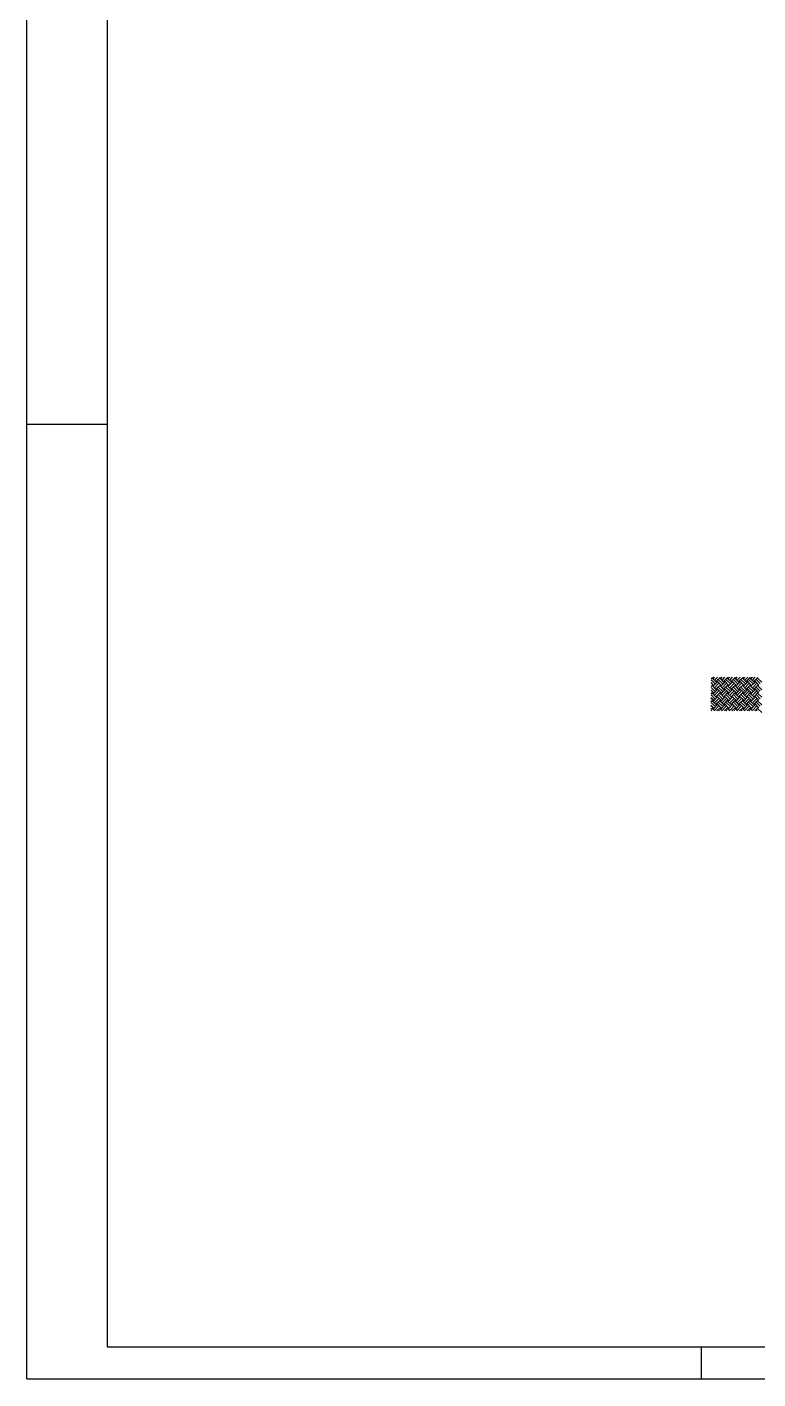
# Model space of a CAD drawing. Extents: x 37185 to 43130, y -8131 to -3926.
# Drawn here: x 37185 to 38322, y -8131 to -6028 of the extents above; entities that cross this region are included whole.
import ezdxf

# ---------------------------------------------------------------- set-up
doc = ezdxf.new("R2010")
doc.units = 0
doc.header["$MEASUREMENT"] = 0
doc.layers.add('47', color=15, linetype='CONTINUOUS')
doc.layers.add('95', color=7, linetype='CONTINUOUS')

msp = doc.modelspace()

# ---------------------------------------------------------------- linework, layer by layer
at = {"layer": '47', "linetype": 'Continuous'}
for p, q in [((38249.3, -7042.2), (38251.4, -7040.1)), ((38255.1, -7049.7), (38249.3, -7043.9)), ((38257.3, -7047.4), (38251.4, -7041.6)), ((38252.9, -7040.1), (38252.6, -7039.8)), ((38252.9, -7041.6), (38254.6, -7039.8)), ((38255.1, -7043.8), (38259, -7039.8)), ((38257.3, -7046), (38263.2, -7040.1)), ((38266.9, -7049.7), (38261, -7043.8)), ((38269.1, -7047.4), (38263.2, -7041.6)), ((38264.7, -7040.1), (38264.4, -7039.8)), ((38264.7, -7041.6), (38266.4, -7039.8)), ((38266.9, -7043.8), (38270.8, -7039.8)), ((38269.1, -7046), (38275, -7040.1)), ((38278.7, -7049.7), (38272.8, -7043.8)), ((38280.9, -7047.4), (38275, -7041.6)), ((38276.4, -7040.1), (38276.2, -7039.8)), ((38276.4, -7041.6), (38278.2, -7039.8)), ((38278.7, -7043.8), (38282.6, -7039.8)), ((38280.9, -7046), (38286.8, -7040.1)), ((38290.4, -7049.7), (38284.5, -7043.8)), ((38292.6, -7047.4), (38286.8, -7041.6)), ((38288.2, -7040.1), (38288, -7039.8)), ((38288.2, -7041.6), (38289.9, -7039.8)), ((38290.4, -7043.8), (38294.4, -7039.8)), ((38292.6, -7046), (38298.5, -7040.1)), ((38302.2, -7049.7), (38296.3, -7043.8)), ((38304.4, -7047.4), (38298.5, -7041.6)), ((38300, -7040.1), (38299.8, -7039.8)), ((38300, -7041.6), (38301.7, -7039.8)), ((38302.2, -7043.8), (38306.2, -7039.8)), ((38304.4, -7046), (38310.3, -7040.1)), ((38314, -7049.7), (38308.1, -7043.8)), ((38316.2, -7047.4), (38310.3, -7041.6)), ((38311.8, -7040.1), (38311.6, -7039.8)), ((38311.8, -7041.6), (38313.5, -7039.8)), ((38314, -7043.8), (38317.9, -7039.8)), ((38316.2, -7046), (38322.1, -7040.1)), ((38325.8, -7049.7), (38319.9, -7043.8)), ((38328, -7047.4), (38322.1, -7041.6)), ((38249.2, -7049.6), (38249.2, -7049.6)), ((38249.2, -7054), (38251.4, -7051.9)), ((38255.1, -7061.4), (38249.2, -7055.6)), ((38249.2, -7057), (38249.2, -7057)), ((38252.9, -7063.7), (38249.2, -7060)), ((38249.2, -7061.4), (38249.2, -7061.4)), ((38249.2, -7065.9), (38251.4, -7063.7)), ((38249.3, -7045.2), (38249.3, -7045.2)), ((38252.9, -7051.9), (38249.3, -7048.2)), ((38257.3, -7059.2), (38251.4, -7053.3)), ((38257.3, -7071), (38251.4, -7065.1)), ((38252.9, -7053.3), (38258.8, -7047.4)), ((38252.9, -7065.1), (38258.8, -7059.2)), ((38255.1, -7055.5), (38261, -7049.7)), ((38255.1, -7067.3), (38261, -7061.4)), ((38257.3, -7057.8), (38263.2, -7051.9)), ((38257.3, -7069.5), (38263.2, -7063.7)), ((38264.7, -7051.9), (38258.8, -7046)), ((38264.7, -7063.7), (38258.8, -7057.8)), ((38266.9, -7061.4), (38261, -7055.5)), ((38269.1, -7059.2), (38263.2, -7053.3)), ((38269.1, -7071), (38263.2, -7065.1)), ((38264.7, -7053.3), (38270.6, -7047.4)), ((38264.7, -7065.1), (38270.6, -7059.2)), ((38266.9, -7055.5), (38272.8, -7049.7)), ((38266.9, -7067.3), (38272.8, -7061.4)), ((38269.1, -7057.8), (38275, -7051.9)), ((38269.1, -7069.5), (38275, -7063.7)), ((38276.4, -7051.9), (38270.6, -7046)), ((38276.4, -7063.7), (38270.6, -7057.8)), ((38278.7, -7061.4), (38272.8, -7055.5)), ((38280.9, -7059.2), (38275, -7053.3)), ((38280.9, -7071), (38275, -7065.1)), ((38276.4, -7053.3), (38282.3, -7047.4)), ((38276.4, -7065.1), (38282.3, -7059.2)), ((38278.7, -7055.5), (38284.5, -7049.7)), ((38278.7, -7067.3), (38284.5, -7061.4)), ((38280.9, -7057.8), (38286.8, -7051.9)), ((38280.9, -7069.5), (38286.8, -7063.7)), ((38288.2, -7051.9), (38282.3, -7046)), ((38288.2, -7063.7), (38282.3, -7057.8)), ((38290.4, -7061.4), (38284.5, -7055.5)), ((38292.6, -7059.2), (38286.8, -7053.3)), ((38292.6, -7071), (38286.8, -7065.1)), ((38288.2, -7053.3), (38294.1, -7047.4)), ((38288.2, -7065.1), (38294.1, -7059.2)), ((38290.4, -7055.5), (38296.3, -7049.7)), ((38290.4, -7067.3), (38296.3, -7061.4)), ((38292.6, -7057.8), (38298.5, -7051.9)), ((38292.6, -7069.5), (38298.5, -7063.7)), ((38300, -7051.9), (38294.1, -7046)), ((38300, -7063.7), (38294.1, -7057.8)), ((38302.2, -7061.4), (38296.3, -7055.5)), ((38304.4, -7059.2), (38298.5, -7053.3)), ((38304.4, -7071), (38298.5, -7065.1)), ((38300, -7053.3), (38305.9, -7047.4)), ((38300, -7065.1), (38305.9, -7059.2)), ((38302.2, -7055.5), (38308.1, -7049.7)), ((38302.2, -7067.3), (38308.1, -7061.4)), ((38304.4, -7057.8), (38310.3, -7051.9)), ((38304.4, -7069.5), (38310.3, -7063.7)), ((38311.8, -7051.9), (38305.9, -7046)), ((38311.8, -7063.7), (38305.9, -7057.8)), ((38314, -7061.4), (38308.1, -7055.5)), ((38316.2, -7059.2), (38310.3, -7053.3)), ((38316.2, -7071), (38310.3, -7065.1)), ((38311.8, -7053.3), (38317.7, -7047.4)), ((38311.8, -7065.1), (38317.7, -7059.2)), ((38314, -7055.5), (38319.9, -7049.7)), ((38314, -7067.3), (38319.9, -7061.4)), ((38316.2, -7057.8), (38322.1, -7051.9)), ((38316.2, -7069.5), (38322.1, -7063.7)), ((38323.6, -7051.9), (38317.7, -7046)), ((38323.6, -7063.7), (38317.7, -7057.8)), ((38325.8, -7061.4), (38319.9, -7055.5)), ((38328, -7059.2), (38322.1, -7053.3)), ((38328, -7071), (38322.1, -7065.1)), ((38252.9, -7075.4), (38249.1, -7071.7)), ((38249.1, -7073.3), (38249.2, -7073.2)), ((38249.1, -7077.7), (38251.4, -7075.4)), ((38249.1, -7080.7), (38249.1, -7080.7)), ((38252.9, -7087.2), (38249.1, -7083.4)), ((38249.1, -7085.1), (38249.2, -7085)), ((38255.1, -7073.2), (38249.2, -7067.3)), ((38249.2, -7068.8), (38249.2, -7068.8)), ((38255.1, -7085), (38249.2, -7079.1)), ((38257.3, -7082.8), (38251.4, -7076.9)), ((38252.9, -7076.9), (38258.8, -7071)), ((38252.9, -7088.7), (38258.8, -7082.8)), ((38255.1, -7079.1), (38261, -7073.2)), ((38255.1, -7090.9), (38261, -7085)), ((38257.3, -7081.3), (38263.2, -7075.4)), ((38264.7, -7075.4), (38258.8, -7069.5)), ((38264.7, -7087.2), (38258.8, -7081.3)), ((38266.9, -7073.2), (38261, -7067.3)), ((38266.9, -7085), (38261, -7079.1)), ((38269.1, -7082.8), (38263.2, -7076.9)), ((38264.7, -7076.9), (38270.6, -7071)), ((38264.7, -7088.7), (38270.6, -7082.8)), ((38266.9, -7079.1), (38272.8, -7073.2)), ((38266.9, -7090.9), (38272.8, -7085)), ((38269.1, -7081.3), (38275, -7075.4)), ((38276.4, -7075.4), (38270.6, -7069.5)), ((38276.4, -7087.2), (38270.6, -7081.3)), ((38278.7, -7073.2), (38272.8, -7067.3)), ((38278.7, -7085), (38272.8, -7079.1)), ((38280.9, -7082.8), (38275, -7076.9)), ((38276.4, -7076.9), (38282.3, -7071)), ((38276.4, -7088.7), (38282.3, -7082.8)), ((38278.7, -7079.1), (38284.5, -7073.2)), ((38278.7, -7090.9), (38284.5, -7085)), ((38280.9, -7081.3), (38286.8, -7075.4)), ((38288.2, -7075.4), (38282.3, -7069.5)), ((38288.2, -7087.2), (38282.3, -7081.3)), ((38290.4, -7073.2), (38284.5, -7067.3)), ((38290.4, -7085), (38284.5, -7079.1)), ((38292.6, -7082.8), (38286.8, -7076.9)), ((38288.2, -7076.9), (38294.1, -7071)), ((38288.2, -7088.7), (38294.1, -7082.8)), ((38290.4, -7079.1), (38296.3, -7073.2)), ((38290.4, -7090.9), (38296.3, -7085)), ((38292.6, -7081.3), (38298.5, -7075.4)), ((38300, -7075.4), (38294.1, -7069.5)), ((38300, -7087.2), (38294.1, -7081.3)), ((38302.2, -7073.2), (38296.3, -7067.3)), ((38302.2, -7085), (38296.3, -7079.1)), ((38304.4, -7082.8), (38298.5, -7076.9)), ((38300, -7076.9), (38305.9, -7071)), ((38300, -7088.7), (38305.9, -7082.8)), ((38302.2, -7079.1), (38308.1, -7073.2)), ((38302.2, -7090.9), (38308.1, -7085)), ((38304.4, -7081.3), (38310.3, -7075.4)), ((38311.8, -7075.4), (38305.9, -7069.5)), ((38311.8, -7087.2), (38305.9, -7081.3)), ((38314, -7073.2), (38308.1, -7067.3)), ((38314, -7085), (38308.1, -7079.1)), ((38316.2, -7082.8), (38310.3, -7076.9)), ((38311.8, -7076.9), (38317.7, -7071)), ((38311.8, -7088.7), (38317.7, -7082.8)), ((38314, -7079.1), (38319.9, -7073.2)), ((38314, -7090.9), (38319.9, -7085)), ((38316.2, -7081.3), (38322.1, -7075.4)), ((38323.6, -7075.4), (38317.7, -7069.5)), ((38323.6, -7087.2), (38317.7, -7081.3)), ((38325.8, -7073.2), (38319.9, -7067.3)), ((38325.8, -7085), (38319.9, -7079.1)), ((38328, -7082.8), (38322.1, -7076.9)), ((38249, -7089.6), (38251.4, -7087.2)), ((38250.5, -7092.2), (38249.2, -7090.9)), ((38249.4, -7092.2), (38249.4, -7092.2)), ((38254.9, -7092.2), (38251.4, -7088.7)), ((38253.8, -7092.2), (38253.8, -7092.2)), ((38257.8, -7092.2), (38257.8, -7092.2)), ((38258.2, -7092.2), (38263.2, -7087.2)), ((38262.2, -7092.2), (38261, -7090.9)), ((38261.2, -7092.2), (38261.2, -7092.2)), ((38266.7, -7092.2), (38263.2, -7088.7)), ((38265.6, -7092.2), (38265.6, -7092.2)), ((38269.6, -7092.2), (38269.6, -7092.2)), ((38270, -7092.2), (38275, -7087.2)), ((38274, -7092.2), (38272.8, -7090.9)), ((38273, -7092.2), (38273, -7092.2)), ((38278.4, -7092.2), (38275, -7088.7)), ((38277.4, -7092.2), (38277.4, -7092.2)), ((38281.4, -7092.2), (38281.4, -7092.2)), ((38281.8, -7092.2), (38286.8, -7087.2)), ((38285.8, -7092.2), (38284.5, -7090.9)), ((38284.8, -7092.2), (38284.8, -7092.2)), ((38290.2, -7092.2), (38286.8, -7088.7)), ((38289.2, -7092.2), (38289.2, -7092.2)), ((38293.2, -7092.2), (38293.2, -7092.2)), ((38293.6, -7092.2), (38298.5, -7087.2)), ((38297.6, -7092.2), (38296.3, -7090.9)), ((38296.5, -7092.2), (38296.5, -7092.2)), ((38302, -7092.2), (38298.5, -7088.7)), ((38301, -7092.2), (38301, -7092.2)), ((38305, -7092.2), (38305, -7092.2)), ((38305.4, -7092.2), (38310.3, -7087.2)), ((38309.4, -7092.2), (38308.1, -7090.9)), ((38308.3, -7092.2), (38308.3, -7092.2)), ((38313.8, -7092.2), (38310.3, -7088.7)), ((38312.7, -7092.2), (38312.7, -7092.2)), ((38316.7, -7092.2), (38316.7, -7092.2)), ((38317.2, -7092.2), (38322.1, -7087.2)), ((38321.2, -7092.2), (38319.9, -7090.9)), ((38320.1, -7092.2), (38320.1, -7092.2)), ((38328, -7094.6), (38322.1, -7088.7))]:
    msp.add_line(p, q, dxfattribs=at)
at = {"layer": '95', "linetype": 'Continuous'}
for p, q in [((37184.5, -8131.3), (37184.5, -3926.3)), ((37309.5, -3976.3), (37309.5, -8081.3)), ((37184.5, -6646.3), (37309.5, -6646.3)), ((37309.5, -8081.3), (43079.5, -8081.3)), ((38234.5, -8131.3), (38234.5, -8081.3)), ((37184.5, -8131.3), (43129.5, -8131.3))]:
    msp.add_line(p, q, dxfattribs=at)

doc.saveas('drawing.dxf')
